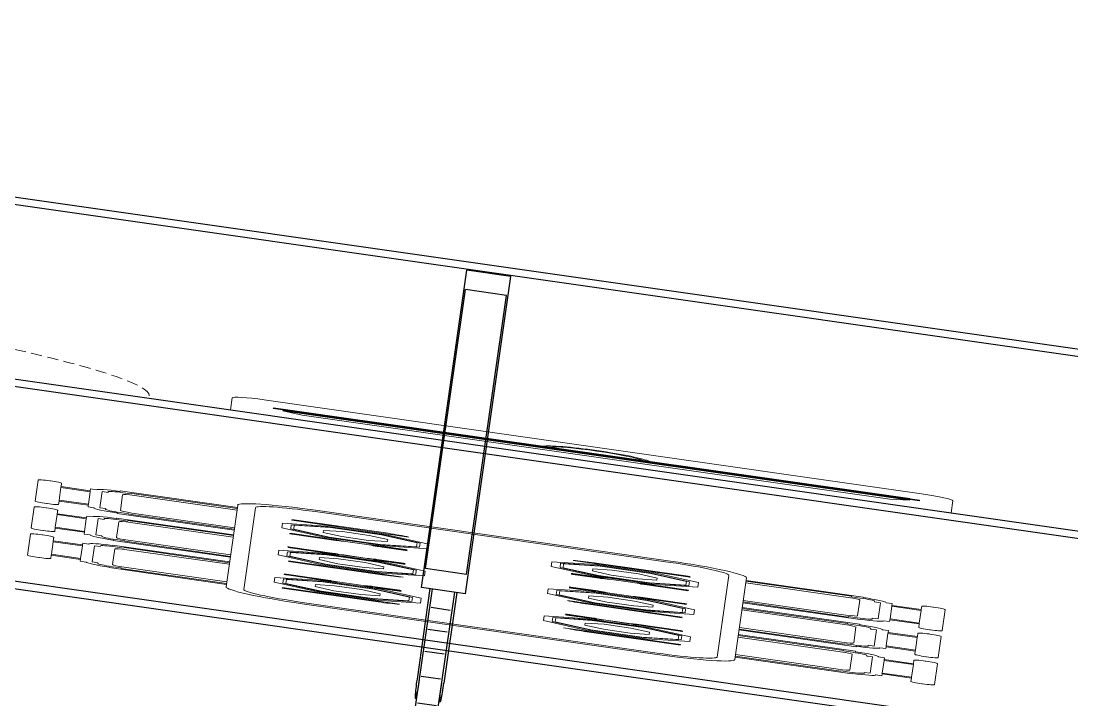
# Model space of a CAD drawing. Header units: millimetres. Extents: x -361192058 to 101130107379, y -14071650034 to 19218552450.
# Drawn here: x -131768 to -131670.6, y 45024 to 45086.9 of the extents above; entities that cross this region are included whole.
import ezdxf
from ezdxf.enums import TextEntityAlignment as Align

# ---------------------------------------------------------------- set-up
doc = ezdxf.new("R2010")
doc.units = ezdxf.units.MM
doc.header["$LTSCALE"] = 0.5
doc.linetypes.add('HIDDEN2', pattern=[0.1875, 0.125, -0.0625])
for name, color, linetype in [('02', 2, 'Continuous'), ('ARCO', 7, 'HIDDEN2'), ('MOBIL-I', 251, 'Continuous'), ('MOVEIS', 7, 'Continuous')]:
    doc.layers.add(name, color=color, linetype=linetype)
doc.styles.get("Standard").update_dxf_attribs({"font": 'txt.shx', "height": 0.12})
picture_1 = doc.add_image_def('image2.jpg', size_in_pixel=(290, 928))

# ---------------------------------------------------------------- blocks, each defined once
blk = doc.blocks.new('CamaSolteiroP_20')
for p, q in [((-37.72, 0), (37.72, 0)), ((-37.72, -1), (37.72, -1)), ((-37.72, -2), (37.72, -2)), ((-40, -185.91), (-40, -4.09)), ((-39, -30), (-39, -4.09)), ((39, -4.09), (39, -30)), ((40, -4.09), (40, -185.91)), ((-40, -30), (40, -30)), ((37.72, -189), (-37.72, -189)), ((37.72, -190), (-37.72, -190))]:
    blk.add_line(p, q)
at = {"color": 8}
for p, q in [((28.36, -36.99), (28.36, -190)), ((29.75, -36.99), (29.75, -190)), ((32.55, -36.99), (32.55, -190)), ((18.56, -39.59), (18.56, -190)), ((14.37, -42.5), (14.37, -190)), ((15.77, -41.86), (15.77, -190)), ((40, -132.93), (-40, -132.93)), ((40, -134.33), (-40, -134.33)), ((40, -137.12), (-40, -137.12)), ((40, -149.24), (-40, -149.24)), ((40, -150.64), (-40, -150.64)), ((40, -153.43), (-40, -153.43))]:
    blk.add_line(p, q, dxfattribs=at)
for points in [[(-44.82, -4.09), (-37.72, -4.09), (-37.72, 1.9), (-44.82, 1.9)], [(44.82, -4.09), (37.72, -4.09), (37.72, 1.9), (44.82, 1.9)], [(-44.82, -185.91), (-37.72, -185.91), (-37.72, -191.9), (-44.82, -191.9)], [(44.82, -185.91), (37.72, -185.91), (37.72, -191.9), (44.82, -191.9)]]:
    blk.add_lwpolyline(points, close=True)
for centre, radius, start, end in [((-4.53, -117.97), 114.44, 76.9055, 102.6216), ((-69.4, -20.59), 42.35, 347.1561, 19.7175), ((54.91, -21.37), 36.66, 156.0862, 193.6963), ((34.46, -71.38), 35.55, 81.0342, 186.0266), ((31.92, -2.06), 80.08, 206.0885, 245.813)]:
    blk.add_arc(centre, radius, start, end)
for centre, radius, start, end in [((35.51, -33.24), 44.85, 139.8836, 175.8528), ((2, -15.4), 23.74, 154.5854, 219.1554), ((21.8, -77.11), 42.73, 106.9145, 138.5644)]:
    blk.add_arc(centre, radius, start, end, dxfattribs=at)
blk = doc.blocks.new('ESCRIVAN')
at = {"layer": 'MOVEIS', "lineweight": 30}
for p, q in [((-0.4508, -0.5), (-0.4508, 0)), ((0.4508, 0), (-0.4508, 0)), ((0.4508, -0.5), (0.4508, 0)), ((-0.4208, -0.47), (-0.4208, -0.03)), ((0.4208, -0.03), (-0.4208, -0.03)), ((0.4208, -0.47), (0.4208, -0.03)), ((0.4208, -0.47), (-0.4208, -0.47)), ((0.4508, -0.5), (-0.4508, -0.5)), ((-0.2739, -0.5), (-0.2739, -0.643)), ((-0.2239, -0.693), (-0.2239, -0.5)), ((0.2261, -0.5), (0.2261, -0.693)), ((0.2761, -0.5), (0.2761, -0.643)), ((-0.1975, -0.5286), (0.195, -0.5286)), ((-0.1975, -0.5632), (0.195, -0.5632)), ((-0.1975, -0.5977), (0.195, -0.5977)), ((-0.1975, -0.6372), (0.195, -0.6372)), ((-0.1975, -0.6791), (0.195, -0.6791)), ((0.1312, -0.743), (-0.1234, -0.743))]:
    blk.add_line(p, q, dxfattribs=at)
for centre, radius, start, end in [((-0.2489, -0.6476), 0.0254, 169.6111, 10.3889), ((0.2511, -0.6476), 0.0254, 169.6111, 10.3889), ((-0.1739, -0.693), 0.05, 180, 251.9747), ((0.1761, -0.693), 0.05, 294.1942, 0), ((-0.165, -0.7478), 0.0254, 47.1076, 248.0439), ((0.0039, -0.4905), 0.2828, 237.5758, 302.4242), ((0.1729, -0.7478), 0.0254, 291.9561, 132.8924), ((0.0039, -0.4905), 0.3328, 237.5758, 302.4242)]:
    blk.add_arc(centre, radius, start, end, dxfattribs=at)
blk = doc.blocks.new('APROVADO QUADRA 21.2 MBVII')
at = {"layer": '02', "color": 0, "lineweight": 30}
for p, q in [((5034.3179, 2362.3482), (5034.3179, 2392.3482)), ((5034.4679, 2362.3482), (5034.4679, 2392.3482)), ((5026.6155, 2388.1982), (5026.6155, 2375.4982)), ((5026.7655, 2388.1982), (5026.7655, 2375.6482)), ((5030.6679, 2380.7982), (5030.6679, 2384.0982)), ((5030.8179, 2380.7982), (5030.8179, 2384.0982))]:
    blk.add_line(p, q, dxfattribs=at)
at = {"layer": 'ARCO', "lineweight": 18}
blk.add_arc((5030.8679, 2383.9482), 0.8, 270, 0, dxfattribs=at)
at = {"layer": 'MOBIL-I', "lineweight": 18}
for p, q in [((5027.7728, 2383.2819), (5027.7728, 2383.2828)), ((5028.3276, 2383.2819), (5028.3276, 2383.2828)), ((5028.4135, 2383.2819), (5028.4135, 2383.2828)), ((5027.3446, 2383.2643), (5027.3261, 2383.2643)), ((5027.3908, 2383.2182), (5027.3908, 2383.2643)), ((5027.4093, 2383.2182), (5027.4093, 2383.2643)), ((5027.6673, 2383.2182), (5027.6673, 2383.2643)), ((5027.6858, 2383.2182), (5027.6858, 2383.2643)), ((5027.7507, 2383.2643), (5027.7322, 2383.2643)), ((5027.8994, 2383.2643), (5027.881, 2383.2643)), ((5027.9456, 2383.2182), (5027.9456, 2383.2643)), ((5027.9641, 2383.2182), (5027.9641, 2383.2643)), ((5028.2221, 2383.2182), (5028.2221, 2383.2643)), ((5028.2406, 2383.2182), (5028.2406, 2383.2643)), ((5028.3055, 2383.2643), (5028.287, 2383.2643)), ((5028.4356, 2383.2643), (5028.454, 2383.2643)), ((5028.5005, 2383.2182), (5028.5005, 2383.2643)), ((5028.5189, 2383.2182), (5028.5189, 2383.2643)), ((5028.777, 2383.2182), (5028.777, 2383.2643)), ((5028.7954, 2383.2182), (5028.7954, 2383.2643)), ((5028.8416, 2383.2643), (5028.8601, 2383.2643)), ((5027.3908, 2383.2182), (5027.3539, 2383.2182)), ((5027.3539, 2383.2089), (5027.3539, 2383.2182)), ((5027.4093, 2383.2182), (5027.3908, 2383.2182)), ((5027.6673, 2383.2182), (5027.4093, 2383.2182)), ((5027.6858, 2383.2182), (5027.6673, 2383.2182)), ((5027.7227, 2383.2182), (5027.6858, 2383.2182)), ((5027.7227, 2383.2089), (5027.7227, 2383.2182)), ((5027.9456, 2383.2182), (5027.9087, 2383.2182)), ((5027.9087, 2383.2089), (5027.9087, 2383.2182)), ((5027.9641, 2383.2182), (5027.9456, 2383.2182)), ((5028.2221, 2383.2182), (5027.9641, 2383.2182)), ((5028.2406, 2383.2182), (5028.2221, 2383.2182)), ((5028.2775, 2383.2182), (5028.2406, 2383.2182)), ((5028.2775, 2383.2089), (5028.2775, 2383.2182)), ((5028.4635, 2383.2182), (5028.5005, 2383.2182)), ((5028.4635, 2383.2089), (5028.4635, 2383.2182)), ((5028.5005, 2383.2182), (5028.5189, 2383.2182)), ((5028.5189, 2383.2182), (5028.777, 2383.2182)), ((5028.777, 2383.2182), (5028.7954, 2383.2182)), ((5028.7954, 2383.2182), (5028.8323, 2383.2182)), ((5028.8323, 2383.2089), (5028.8323, 2383.2182)), ((5027.7042, 2383.1997), (5027.3723, 2383.1997)), ((5027.3723, 2383.1905), (5027.3723, 2383.1997)), ((5027.7042, 2383.1905), (5027.7042, 2383.1997)), ((5028.2591, 2383.1997), (5027.9272, 2383.1997)), ((5027.9272, 2383.1905), (5027.9272, 2383.1997)), ((5028.2591, 2383.1905), (5028.2591, 2383.1997)), ((5028.482, 2383.1997), (5028.8139, 2383.1997)), ((5028.482, 2383.1905), (5028.482, 2383.1997)), ((5028.8139, 2383.1905), (5028.8139, 2383.1997)), ((5027.3585, 2383.1905), (5027.3723, 2383.1905)), ((5027.7181, 2383.1905), (5027.7042, 2383.1905)), ((5027.9133, 2383.1905), (5027.9272, 2383.1905)), ((5028.2729, 2383.1905), (5028.2591, 2383.1905)), ((5028.4682, 2383.1905), (5028.482, 2383.1905)), ((5028.8277, 2383.1905), (5028.8139, 2383.1905)), ((5027.3076, 2382.9874), (5027.3076, 2383.172)), ((5027.317, 2383.172), (5027.3076, 2383.172)), ((5027.3354, 2383.1674), (5027.3354, 2383.1536)), ((5027.377, 2383.1674), (5027.6996, 2383.1674)), ((5027.7411, 2383.1674), (5027.7411, 2383.1536)), ((5027.7596, 2383.172), (5027.769, 2383.172)), ((5027.769, 2382.9874), (5027.769, 2383.172)), ((5027.8624, 2382.9874), (5027.8624, 2383.172)), ((5027.8718, 2383.172), (5027.8624, 2383.172)), ((5027.8903, 2383.1674), (5027.8903, 2383.1536)), ((5027.9318, 2383.1674), (5028.2544, 2383.1674)), ((5028.296, 2383.1674), (5028.296, 2383.1536)), ((5028.3144, 2383.172), (5028.3238, 2383.172)), ((5028.3238, 2382.9874), (5028.3238, 2383.172)), ((5028.4172, 2382.9874), (5028.4172, 2383.172)), ((5028.4266, 2383.172), (5028.4172, 2383.172)), ((5028.4451, 2383.1674), (5028.4451, 2383.1536)), ((5028.8093, 2383.1674), (5028.4866, 2383.1674)), ((5028.8508, 2383.1674), (5028.8508, 2383.1536)), ((5028.8693, 2383.172), (5028.8787, 2383.172)), ((5028.8787, 2382.9874), (5028.8787, 2383.172)), ((5027.326, 2382.9874), (5027.326, 2383.1536)), ((5027.3354, 2383.1536), (5027.326, 2383.1536)), ((5027.3585, 2383.149), (5027.3585, 2382.9874)), ((5027.7181, 2383.149), (5027.7181, 2382.9874)), ((5027.7411, 2383.1536), (5027.7506, 2383.1536)), ((5027.7506, 2382.9874), (5027.7506, 2383.1536)), ((5027.8809, 2382.9874), (5027.8809, 2383.1536)), ((5027.8903, 2383.1536), (5027.8809, 2383.1536)), ((5027.9133, 2383.149), (5027.9133, 2382.9874)), ((5028.2729, 2383.149), (5028.2729, 2382.9874)), ((5028.296, 2383.1536), (5028.3054, 2383.1536)), ((5028.3054, 2382.9874), (5028.3054, 2383.1536)), ((5028.4357, 2382.9874), (5028.4357, 2383.1536)), ((5028.4451, 2383.1536), (5028.4357, 2383.1536)), ((5028.4682, 2383.149), (5028.4682, 2382.9874)), ((5028.8277, 2383.149), (5028.8277, 2382.9874)), ((5028.8508, 2383.1536), (5028.8602, 2383.1536)), ((5028.8602, 2382.9874), (5028.8602, 2383.1536)), ((5031.0685, 2383.0198), (5030.8185, 2383.0198)), ((5027.2574, 2382.9874), (5028.9288, 2382.9874)), ((5031.1185, 2381.9341), (5031.1185, 2382.9698)), ((5027.2574, 2382.9595), (5028.9288, 2382.9595)), ((5027.3944, 2382.9005), (5027.4009, 2382.9005)), ((5027.6732, 2382.9005), (5027.6796, 2382.9005)), ((5028.228, 2382.9005), (5028.2345, 2382.9005)), ((5028.5131, 2382.9005), (5028.5066, 2382.9005)), ((5028.7918, 2382.9005), (5028.7854, 2382.9005)), ((5027.3907, 2382.8968), (5027.3907, 2382.7491)), ((5027.3935, 2382.895), (5027.3935, 2382.8322)), ((5027.3963, 2382.8977), (5027.399, 2382.8977)), ((5027.4018, 2382.895), (5027.4018, 2382.8322)), ((5027.4046, 2382.8968), (5027.4046, 2382.7159)), ((5027.6695, 2382.8968), (5027.6695, 2382.828)), ((5027.6723, 2382.8968), (5027.6723, 2382.8336)), ((5027.6732, 2382.8977), (5027.6796, 2382.8977)), ((5027.6806, 2382.8968), (5027.6806, 2382.8336)), ((5027.6833, 2382.8968), (5027.6833, 2382.828)), ((5027.9456, 2382.8968), (5027.9456, 2382.7491)), ((5027.9483, 2382.895), (5027.9483, 2382.8322)), ((5027.9566, 2382.895), (5027.9566, 2382.8322)), ((5027.9594, 2382.8968), (5027.9594, 2382.7159)), ((5028.2243, 2382.8968), (5028.2243, 2382.828)), ((5028.2271, 2382.8968), (5028.2271, 2382.8336)), ((5028.228, 2382.8977), (5028.2345, 2382.8977)), ((5028.2354, 2382.8968), (5028.2354, 2382.8336)), ((5028.2382, 2382.8968), (5028.2382, 2382.828)), ((5028.5029, 2382.8968), (5028.5029, 2382.828)), ((5028.5057, 2382.8968), (5028.5057, 2382.8336)), ((5028.5131, 2382.8977), (5028.5066, 2382.8977)), ((5028.514, 2382.8968), (5028.514, 2382.8336)), ((5028.5167, 2382.8968), (5028.5167, 2382.828)), ((5028.7817, 2382.8968), (5028.7817, 2382.7159)), ((5028.7844, 2382.895), (5028.7844, 2382.8322)), ((5028.79, 2382.8977), (5028.7872, 2382.8977)), ((5028.7927, 2382.895), (5028.7927, 2382.8322)), ((5028.7955, 2382.8968), (5028.7955, 2382.7491)), ((5027.1362, 2382.8663), (5027.1362, 2382.3069)), ((5027.1642, 2382.8663), (5027.1642, 2382.3069)), ((5029.022, 2382.8663), (5029.022, 2382.3069)), ((5029.05, 2382.8663), (5029.05, 2382.3069)), ((5027.3907, 2382.8267), (5027.4046, 2382.8267)), ((5027.3963, 2382.8295), (5027.399, 2382.8295)), ((5027.6833, 2382.828), (5027.6695, 2382.828)), ((5027.675, 2382.8308), (5027.6778, 2382.8308)), ((5027.9456, 2382.8267), (5027.9594, 2382.8267)), ((5027.9511, 2382.8295), (5027.9539, 2382.8295)), ((5028.2382, 2382.828), (5028.2243, 2382.828)), ((5028.2298, 2382.8308), (5028.2326, 2382.8308)), ((5028.5029, 2382.828), (5028.5167, 2382.828)), ((5028.5112, 2382.8308), (5028.5084, 2382.8308)), ((5028.7955, 2382.8267), (5028.7817, 2382.8267)), ((5028.79, 2382.8295), (5028.7872, 2382.8295)), ((5027.6741, 2382.8128), (5027.6741, 2382.7759)), ((5027.6787, 2382.8128), (5027.6787, 2382.7759)), ((5028.2289, 2382.8128), (5028.2289, 2382.7759)), ((5028.2335, 2382.8128), (5028.2335, 2382.7759)), ((5028.5075, 2382.8128), (5028.5075, 2382.7759)), ((5028.5121, 2382.8128), (5028.5121, 2382.7759)), ((5027.6672, 2382.7608), (5027.6675, 2382.7185)), ((5027.6699, 2382.755), (5027.6696, 2382.7185)), ((5027.6711, 2382.7575), (5027.6712, 2382.7575)), ((5027.6724, 2382.755), (5027.6727, 2382.7185)), ((5027.6752, 2382.755), (5027.6749, 2382.7185)), ((5027.6764, 2382.7575), (5027.6764, 2382.7575)), ((5027.6776, 2382.755), (5027.678, 2382.7185)), ((5027.6804, 2382.755), (5027.68, 2382.7185)), ((5027.6816, 2382.7575), (5027.6817, 2382.7575)), ((5027.6829, 2382.755), (5027.6832, 2382.7185)), ((5027.6856, 2382.7608), (5027.6853, 2382.7185)), ((5028.222, 2382.7608), (5028.2223, 2382.7185)), ((5028.2248, 2382.755), (5028.2245, 2382.7185)), ((5028.226, 2382.7575), (5028.226, 2382.7575)), ((5028.2272, 2382.755), (5028.2276, 2382.7185)), ((5028.23, 2382.755), (5028.2297, 2382.7185)), ((5028.2312, 2382.7575), (5028.2313, 2382.7575)), ((5028.2325, 2382.755), (5028.2328, 2382.7185)), ((5028.2352, 2382.755), (5028.2349, 2382.7185)), ((5028.2364, 2382.7575), (5028.2365, 2382.7575)), ((5028.2377, 2382.755), (5028.238, 2382.7185)), ((5028.2405, 2382.7608), (5028.2401, 2382.7185)), ((5028.5006, 2382.7608), (5028.501, 2382.7185)), ((5028.5034, 2382.755), (5028.503, 2382.7185)), ((5028.5046, 2382.7575), (5028.5046, 2382.7575)), ((5028.5058, 2382.755), (5028.5062, 2382.7185)), ((5028.5086, 2382.755), (5028.5083, 2382.7185)), ((5028.5099, 2382.7575), (5028.5098, 2382.7575)), ((5028.5111, 2382.755), (5028.5114, 2382.7185)), ((5028.5138, 2382.755), (5028.5135, 2382.7185)), ((5028.5151, 2382.7575), (5028.515, 2382.7575)), ((5028.5163, 2382.755), (5028.5166, 2382.7185)), ((5028.5191, 2382.7608), (5028.5187, 2382.7185)), ((5027.6686, 2382.7159), (5027.6686, 2382.7159)), ((5027.6738, 2382.7159), (5027.6738, 2382.7159)), ((5027.679, 2382.7159), (5027.679, 2382.7159)), ((5027.6842, 2382.7159), (5027.6843, 2382.7159)), ((5028.2234, 2382.7159), (5028.2234, 2382.7159)), ((5028.2286, 2382.7159), (5028.2286, 2382.7159)), ((5028.2338, 2382.7159), (5028.2339, 2382.7159)), ((5028.2391, 2382.7159), (5028.2391, 2382.7159)), ((5028.502, 2382.7159), (5028.502, 2382.7159)), ((5028.5072, 2382.7159), (5028.5072, 2382.7159)), ((5028.5124, 2382.7159), (5028.5124, 2382.7159)), ((5028.5177, 2382.7159), (5028.5177, 2382.7159)), ((5027.4046, 2382.2764), (5027.4046, 2382.4573)), ((5027.6686, 2382.4573), (5027.6686, 2382.4573)), ((5027.6738, 2382.4573), (5027.6738, 2382.4573)), ((5027.679, 2382.4573), (5027.679, 2382.4573)), ((5027.6842, 2382.4573), (5027.6843, 2382.4573)), ((5027.9594, 2382.2764), (5027.9594, 2382.4573)), ((5028.2234, 2382.4573), (5028.2234, 2382.4573)), ((5028.2286, 2382.4573), (5028.2286, 2382.4573)), ((5028.2338, 2382.4573), (5028.2339, 2382.4573)), ((5028.2391, 2382.4573), (5028.2391, 2382.4573)), ((5028.502, 2382.4573), (5028.502, 2382.4573)), ((5028.5072, 2382.4573), (5028.5072, 2382.4573)), ((5028.5124, 2382.4573), (5028.5124, 2382.4573)), ((5028.5177, 2382.4573), (5028.5177, 2382.4573)), ((5028.7817, 2382.2764), (5028.7817, 2382.4573)), ((5027.6672, 2382.4124), (5027.6675, 2382.4547)), ((5027.6699, 2382.4182), (5027.6696, 2382.4547)), ((5027.6724, 2382.4182), (5027.6727, 2382.4547)), ((5027.6752, 2382.4182), (5027.6749, 2382.4547)), ((5027.6776, 2382.4182), (5027.678, 2382.4547)), ((5027.6804, 2382.4182), (5027.68, 2382.4547)), ((5027.6829, 2382.4182), (5027.6832, 2382.4547)), ((5027.6856, 2382.4124), (5027.6853, 2382.4547)), ((5028.222, 2382.4124), (5028.2223, 2382.4547)), ((5028.2248, 2382.4182), (5028.2245, 2382.4547)), ((5028.2272, 2382.4182), (5028.2276, 2382.4547)), ((5028.23, 2382.4182), (5028.2297, 2382.4547)), ((5028.2325, 2382.4182), (5028.2328, 2382.4547)), ((5028.2352, 2382.4182), (5028.2349, 2382.4547)), ((5028.2377, 2382.4182), (5028.238, 2382.4547)), ((5028.2405, 2382.4124), (5028.2401, 2382.4547)), ((5028.5006, 2382.4124), (5028.501, 2382.4547)), ((5028.5034, 2382.4182), (5028.503, 2382.4547)), ((5028.5058, 2382.4182), (5028.5062, 2382.4547)), ((5028.5086, 2382.4182), (5028.5083, 2382.4547)), ((5028.5111, 2382.4182), (5028.5114, 2382.4547)), ((5028.5138, 2382.4182), (5028.5135, 2382.4547)), ((5028.5163, 2382.4182), (5028.5166, 2382.4547)), ((5028.5191, 2382.4124), (5028.5187, 2382.4547)), ((5027.3907, 2382.2764), (5027.3907, 2382.4241)), ((5027.9456, 2382.2764), (5027.9456, 2382.4241)), ((5028.7955, 2382.2764), (5028.7955, 2382.4241)), ((5027.6711, 2382.4157), (5027.6712, 2382.4157)), ((5027.6764, 2382.4157), (5027.6764, 2382.4157)), ((5027.6816, 2382.4157), (5027.6817, 2382.4157)), ((5028.226, 2382.4157), (5028.226, 2382.4157)), ((5028.2312, 2382.4157), (5028.2313, 2382.4157)), ((5028.2364, 2382.4157), (5028.2365, 2382.4157)), ((5028.5046, 2382.4157), (5028.5046, 2382.4157)), ((5028.5099, 2382.4157), (5028.5098, 2382.4157)), ((5028.5151, 2382.4157), (5028.515, 2382.4157)), ((5027.6741, 2382.3604), (5027.6741, 2382.3973)), ((5027.6787, 2382.3604), (5027.6787, 2382.3973)), ((5028.2289, 2382.3604), (5028.2289, 2382.3973)), ((5028.2335, 2382.3604), (5028.2335, 2382.3973)), ((5028.5075, 2382.3604), (5028.5075, 2382.3973)), ((5028.5121, 2382.3604), (5028.5121, 2382.3973)), ((5027.3907, 2382.3465), (5027.4046, 2382.3465)), ((5027.3963, 2382.3437), (5027.399, 2382.3437)), ((5027.6833, 2382.3452), (5027.6695, 2382.3452)), ((5027.6695, 2382.2764), (5027.6695, 2382.3452)), ((5027.675, 2382.3424), (5027.6778, 2382.3424)), ((5027.6833, 2382.2764), (5027.6833, 2382.3452)), ((5027.9456, 2382.3465), (5027.9594, 2382.3465)), ((5027.9511, 2382.3437), (5027.9539, 2382.3437)), ((5028.2243, 2382.2764), (5028.2243, 2382.3452)), ((5028.2382, 2382.3452), (5028.2243, 2382.3452)), ((5028.2298, 2382.3424), (5028.2326, 2382.3424)), ((5028.2382, 2382.2764), (5028.2382, 2382.3452)), ((5028.5029, 2382.3452), (5028.5167, 2382.3452)), ((5028.5029, 2382.2764), (5028.5029, 2382.3452)), ((5028.5112, 2382.3424), (5028.5084, 2382.3424)), ((5028.5167, 2382.2764), (5028.5167, 2382.3452)), ((5028.7955, 2382.3465), (5028.7817, 2382.3465)), ((5028.79, 2382.3437), (5028.7872, 2382.3437)), ((5027.3935, 2382.2782), (5027.3935, 2382.341)), ((5027.4018, 2382.2782), (5027.4018, 2382.341)), ((5027.6723, 2382.2764), (5027.6723, 2382.3396)), ((5027.6806, 2382.2764), (5027.6806, 2382.3396)), ((5027.9483, 2382.2782), (5027.9483, 2382.341)), ((5027.9566, 2382.2782), (5027.9566, 2382.341)), ((5028.2271, 2382.2764), (5028.2271, 2382.3396)), ((5028.2354, 2382.2764), (5028.2354, 2382.3396)), ((5028.5057, 2382.2764), (5028.5057, 2382.3396)), ((5028.514, 2382.2764), (5028.514, 2382.3396)), ((5028.7844, 2382.2782), (5028.7844, 2382.341)), ((5028.7927, 2382.2782), (5028.7927, 2382.341)), ((5027.3944, 2382.2727), (5027.4009, 2382.2727)), ((5027.3963, 2382.2755), (5027.399, 2382.2755)), ((5027.6732, 2382.2755), (5027.6796, 2382.2755)), ((5027.6732, 2382.2727), (5027.6796, 2382.2727)), ((5028.228, 2382.2755), (5028.2345, 2382.2755)), ((5028.228, 2382.2727), (5028.2345, 2382.2727)), ((5028.5131, 2382.2755), (5028.5066, 2382.2755)), ((5028.5131, 2382.2727), (5028.5066, 2382.2727)), ((5028.7918, 2382.2727), (5028.7854, 2382.2727)), ((5028.79, 2382.2755), (5028.7872, 2382.2755)), ((5027.2574, 2382.2137), (5028.9288, 2382.2137)), ((5027.2574, 2382.1858), (5028.9288, 2382.1858)), ((5027.3076, 2382.1858), (5027.3076, 2382.0012)), ((5027.326, 2382.1858), (5027.326, 2382.0196)), ((5027.3585, 2382.0242), (5027.3585, 2382.1858)), ((5027.7181, 2382.0242), (5027.7181, 2382.1858)), ((5027.7506, 2382.1858), (5027.7506, 2382.0196)), ((5027.769, 2382.1858), (5027.769, 2382.0012)), ((5027.8624, 2382.1858), (5027.8624, 2382.0012)), ((5027.8809, 2382.1858), (5027.8809, 2382.0196)), ((5027.9133, 2382.0242), (5027.9133, 2382.1858)), ((5028.2729, 2382.0242), (5028.2729, 2382.1858)), ((5028.3054, 2382.1858), (5028.3054, 2382.0196)), ((5028.3238, 2382.1858), (5028.3238, 2382.0012)), ((5028.4172, 2382.1858), (5028.4172, 2382.0012)), ((5028.4357, 2382.1858), (5028.4357, 2382.0196)), ((5028.4682, 2382.0242), (5028.4682, 2382.1858)), ((5028.8277, 2382.0242), (5028.8277, 2382.1858)), ((5028.8602, 2382.1858), (5028.8602, 2382.0196)), ((5028.8787, 2382.1858), (5028.8787, 2382.0012)), ((5027.3354, 2382.0196), (5027.326, 2382.0196)), ((5027.3354, 2382.0058), (5027.3354, 2382.0196)), ((5027.7411, 2382.0196), (5027.7506, 2382.0196)), ((5027.7411, 2382.0058), (5027.7411, 2382.0196)), ((5027.8903, 2382.0196), (5027.8809, 2382.0196)), ((5027.8903, 2382.0058), (5027.8903, 2382.0196)), ((5028.296, 2382.0196), (5028.3054, 2382.0196)), ((5028.296, 2382.0058), (5028.296, 2382.0196)), ((5028.4451, 2382.0196), (5028.4357, 2382.0196)), ((5028.4451, 2382.0058), (5028.4451, 2382.0196)), ((5028.8508, 2382.0196), (5028.8602, 2382.0196)), ((5028.8508, 2382.0058), (5028.8508, 2382.0196)), ((5027.317, 2382.0012), (5027.3076, 2382.0012)), ((5027.377, 2382.0058), (5027.6996, 2382.0058)), ((5027.7596, 2382.0012), (5027.769, 2382.0012)), ((5027.8718, 2382.0012), (5027.8624, 2382.0012)), ((5027.9318, 2382.0058), (5028.2544, 2382.0058)), ((5028.3144, 2382.0012), (5028.3238, 2382.0012)), ((5028.4266, 2382.0012), (5028.4172, 2382.0012)), ((5028.8093, 2382.0058), (5028.4866, 2382.0058)), ((5028.8693, 2382.0012), (5028.8787, 2382.0012)), ((5027.3585, 2381.9827), (5027.3723, 2381.9827)), ((5027.3723, 2381.9827), (5027.3723, 2381.9735)), ((5027.7181, 2381.9827), (5027.7042, 2381.9827)), ((5027.7042, 2381.9827), (5027.7042, 2381.9735)), ((5027.9133, 2381.9827), (5027.9272, 2381.9827)), ((5027.9272, 2381.9827), (5027.9272, 2381.9735)), ((5028.2591, 2381.9827), (5028.2591, 2381.9735)), ((5028.2729, 2381.9827), (5028.2591, 2381.9827)), ((5028.4682, 2381.9827), (5028.482, 2381.9827)), ((5028.482, 2381.9827), (5028.482, 2381.9735)), ((5028.8277, 2381.9827), (5028.8139, 2381.9827)), ((5028.8139, 2381.9827), (5028.8139, 2381.9735)), ((5027.7042, 2381.9735), (5027.3723, 2381.9735)), ((5028.2591, 2381.9735), (5027.9272, 2381.9735)), ((5028.482, 2381.9735), (5028.8139, 2381.9735)), ((5027.3539, 2381.9643), (5027.3539, 2381.955)), ((5027.3908, 2381.955), (5027.3539, 2381.955)), ((5027.4093, 2381.955), (5027.3908, 2381.955)), ((5027.3908, 2381.955), (5027.3908, 2381.9089)), ((5027.6673, 2381.955), (5027.4093, 2381.955)), ((5027.4093, 2381.955), (5027.4093, 2381.9089)), ((5027.6858, 2381.955), (5027.6673, 2381.955)), ((5027.6673, 2381.955), (5027.6673, 2381.9089)), ((5027.7227, 2381.955), (5027.6858, 2381.955)), ((5027.6858, 2381.955), (5027.6858, 2381.9089)), ((5027.7227, 2381.9643), (5027.7227, 2381.955)), ((5027.9087, 2381.9643), (5027.9087, 2381.955)), ((5027.9456, 2381.955), (5027.9087, 2381.955)), ((5027.9641, 2381.955), (5027.9456, 2381.955)), ((5027.9456, 2381.955), (5027.9456, 2381.9089)), ((5028.2221, 2381.955), (5027.9641, 2381.955)), ((5027.9641, 2381.955), (5027.9641, 2381.9089)), ((5028.2406, 2381.955), (5028.2221, 2381.955)), ((5028.2221, 2381.955), (5028.2221, 2381.9089)), ((5028.2775, 2381.955), (5028.2406, 2381.955)), ((5028.2406, 2381.955), (5028.2406, 2381.9089)), ((5028.2775, 2381.9643), (5028.2775, 2381.955)), ((5028.4635, 2381.9643), (5028.4635, 2381.955)), ((5028.4635, 2381.955), (5028.5005, 2381.955)), ((5028.5005, 2381.955), (5028.5189, 2381.955)), ((5028.5005, 2381.955), (5028.5005, 2381.9089)), ((5028.5189, 2381.955), (5028.777, 2381.955)), ((5028.5189, 2381.955), (5028.5189, 2381.9089)), ((5028.777, 2381.955), (5028.7954, 2381.955)), ((5028.777, 2381.955), (5028.777, 2381.9089)), ((5028.7954, 2381.955), (5028.8323, 2381.955)), ((5028.7954, 2381.955), (5028.7954, 2381.9089)), ((5028.8323, 2381.9643), (5028.8323, 2381.955)), ((5027.3446, 2381.9089), (5027.3261, 2381.9089)), ((5027.7507, 2381.9089), (5027.7322, 2381.9089)), ((5027.8994, 2381.9089), (5027.881, 2381.9089)), ((5028.3055, 2381.9089), (5028.287, 2381.9089)), ((5028.4356, 2381.9089), (5028.454, 2381.9089)), ((5028.8416, 2381.9089), (5028.8601, 2381.9089)), ((5027.7728, 2381.8914), (5027.7728, 2381.8904)), ((5028.3276, 2381.8914), (5028.3276, 2381.8904)), ((5028.4135, 2381.8914), (5028.4135, 2381.8904)), ((5031.0685, 2381.8841), (5030.8185, 2381.8841))]:
    blk.add_line(p, q, dxfattribs=at)
for points in [[(5027.7543, 2383.3012), (5027.326, 2383.3012, 0.414214), (5027.3076, 2383.2828), (5027.3076, 2383.2819, 0.414214), (5027.3251, 2383.2643), (5027.3908, 2383.2643, 0.414214)], [(5027.7728, 2383.2828, 0.414214), (5027.7543, 2383.3012, 0.414214)], [(5028.3091, 2383.3012), (5027.8809, 2383.3012, 0.414214), (5027.8624, 2383.2828), (5027.8624, 2383.2819, 0.414214), (5027.8799, 2383.2643), (5027.9456, 2383.2643, 0.414214)], [(5028.3276, 2383.2828, 0.414214), (5028.3091, 2383.3012, 0.414214)], [(5028.4135, 2383.2828, -0.414214), (5028.4319, 2383.3012, -0.414214)], [(5028.4319, 2383.3012), (5028.8602, 2383.3012, -0.414214), (5028.8787, 2383.2828), (5028.8787, 2383.2819, -0.414214), (5028.8611, 2383.2643), (5028.7954, 2383.2643, -0.414214)], [(5027.6858, 2383.2643), (5027.7552, 2383.2643, 0.414214), (5027.7728, 2383.2819)], [(5028.2406, 2383.2643), (5028.3101, 2383.2643, 0.414214), (5028.3276, 2383.2819)], [(5028.5005, 2383.2643), (5028.431, 2383.2643, -0.414214), (5028.4135, 2383.2819)], [(5027.3908, 2383.2643), (5027.4093, 2383.2643, 0.414214)], [(5027.4093, 2383.2643), (5027.6673, 2383.2643, 0.414214)], [(5027.6673, 2383.2643), (5027.6858, 2383.2643, 0.414214)], [(5027.9456, 2383.2643), (5027.9641, 2383.2643, 0.414214)], [(5027.9641, 2383.2643), (5028.2221, 2383.2643, 0.414214)], [(5028.2221, 2383.2643), (5028.2406, 2383.2643, 0.414214)], [(5028.5189, 2383.2643), (5028.5005, 2383.2643, -0.414214)], [(5028.777, 2383.2643), (5028.5189, 2383.2643, -0.414214)], [(5028.7954, 2383.2643), (5028.777, 2383.2643, -0.414214)], [(5027.7543, 2381.872), (5027.326, 2381.872, -0.414214), (5027.3076, 2381.8904), (5027.3076, 2381.8914, -0.414214), (5027.3251, 2381.9089), (5027.3908, 2381.9089, -0.414214)], [(5027.3908, 2381.9089), (5027.4093, 2381.9089, -0.414214)], [(5027.4093, 2381.9089), (5027.6673, 2381.9089, -0.414214)], [(5027.6673, 2381.9089), (5027.6858, 2381.9089, -0.414214)], [(5027.6858, 2381.9089), (5027.7552, 2381.9089, -0.414214), (5027.7728, 2381.8914)], [(5028.3091, 2381.872), (5027.8809, 2381.872, -0.414214), (5027.8624, 2381.8904), (5027.8624, 2381.8914, -0.414214), (5027.8799, 2381.9089), (5027.9456, 2381.9089, -0.414214)], [(5027.9456, 2381.9089), (5027.9641, 2381.9089, -0.414214)], [(5027.9641, 2381.9089), (5028.2221, 2381.9089, -0.414214)], [(5028.2221, 2381.9089), (5028.2406, 2381.9089, -0.414214)], [(5028.2406, 2381.9089), (5028.3101, 2381.9089, -0.414214), (5028.3276, 2381.8914)], [(5028.5005, 2381.9089), (5028.431, 2381.9089, 0.414214), (5028.4135, 2381.8914)], [(5028.4319, 2381.872), (5028.8602, 2381.872, 0.414214), (5028.8787, 2381.8904), (5028.8787, 2381.8914, 0.414214), (5028.8611, 2381.9089), (5028.7954, 2381.9089, 0.414214)], [(5028.5189, 2381.9089), (5028.5005, 2381.9089, 0.414214)], [(5028.777, 2381.9089), (5028.5189, 2381.9089, 0.414214)], [(5028.7954, 2381.9089), (5028.777, 2381.9089, 0.414214)], [(5027.7728, 2381.8904, -0.414214), (5027.7543, 2381.872, -0.414214)], [(5028.3276, 2381.8904, -0.414214), (5028.3091, 2381.872, -0.414214)], [(5028.4135, 2381.8904, 0.414214), (5028.4319, 2381.872, 0.414214)]]:
    blk.add_lwpolyline(points, format="xyb", dxfattribs=at)
for points in [[(5030.9685, 2381.9358), (5030.9838, 2381.9358), (5030.9838, 2382.9538), (5030.9685, 2382.9538)], [(5030.9227, 2381.9816), (5030.9532, 2381.9511), (5030.9532, 2382.9385), (5030.9227, 2382.908)], [(5030.9532, 2381.9511), (5030.9685, 2381.9511), (5030.9685, 2382.9385), (5030.9532, 2382.9385)], [(5030.9838, 2381.9511), (5030.9889, 2381.9511), (5030.9889, 2382.9385), (5030.9838, 2382.9385)], [(5027.423, 2382.751), (5027.4906, 2382.6835), (5027.5862, 2382.6835), (5027.6538, 2382.751), (5027.6538, 2382.8466), (5027.5862, 2382.9142), (5027.4906, 2382.9142), (5027.423, 2382.8466)], [(5027.4369, 2382.7568), (5027.4964, 2382.6973), (5027.5805, 2382.6973), (5027.6399, 2382.7568), (5027.6399, 2382.8409), (5027.5805, 2382.9003), (5027.4964, 2382.9003), (5027.4369, 2382.8409)], [(5027.9779, 2382.751), (5028.0455, 2382.6835), (5028.141, 2382.6835), (5028.2086, 2382.751), (5028.2086, 2382.8466), (5028.141, 2382.9142), (5028.0455, 2382.9142), (5027.9779, 2382.8466)], [(5027.9917, 2382.7568), (5028.0512, 2382.6973), (5028.1353, 2382.6973), (5028.1948, 2382.7568), (5028.1948, 2382.8409), (5028.1353, 2382.9003), (5028.0512, 2382.9003), (5027.9917, 2382.8409)], [(5028.7632, 2382.751), (5028.6956, 2382.6835), (5028.6, 2382.6835), (5028.5325, 2382.751), (5028.5325, 2382.8466), (5028.6, 2382.9142), (5028.6956, 2382.9142), (5028.7632, 2382.8466)], [(5028.7493, 2382.7568), (5028.6899, 2382.6973), (5028.6058, 2382.6973), (5028.5463, 2382.7568), (5028.5463, 2382.8409), (5028.6058, 2382.9003), (5028.6899, 2382.9003), (5028.7493, 2382.8409)], [(5027.4415, 2382.7587), (5027.4983, 2382.7019), (5027.5785, 2382.7019), (5027.6353, 2382.7587), (5027.6353, 2382.839), (5027.5785, 2382.8957), (5027.4983, 2382.8957), (5027.4415, 2382.839)], [(5027.9963, 2382.7587), (5028.0531, 2382.7019), (5028.1334, 2382.7019), (5028.1901, 2382.7587), (5028.1901, 2382.839), (5028.1334, 2382.8957), (5028.0531, 2382.8957), (5027.9963, 2382.839)], [(5028.7447, 2382.7587), (5028.688, 2382.7019), (5028.6077, 2382.7019), (5028.5509, 2382.7587), (5028.5509, 2382.839), (5028.6077, 2382.8957), (5028.688, 2382.8957), (5028.7447, 2382.839)], [(5027.4877, 2382.7778), (5027.5174, 2382.7481), (5027.5594, 2382.7481), (5027.5892, 2382.7778), (5027.5892, 2382.8199), (5027.5594, 2382.8496), (5027.5174, 2382.8496), (5027.4877, 2382.8199)], [(5028.0425, 2382.7778), (5028.0722, 2382.7481), (5028.1143, 2382.7481), (5028.144, 2382.7778), (5028.144, 2382.8199), (5028.1143, 2382.8496), (5028.0722, 2382.8496), (5028.0425, 2382.8199)], [(5028.6986, 2382.7778), (5028.6688, 2382.7481), (5028.6268, 2382.7481), (5028.5971, 2382.7778), (5028.5971, 2382.8199), (5028.6268, 2382.8496), (5028.6688, 2382.8496), (5028.6986, 2382.8199)], [(5027.423, 2382.4222), (5027.4906, 2382.4897), (5027.5862, 2382.4897), (5027.6538, 2382.4222), (5027.6538, 2382.3266), (5027.5862, 2382.259), (5027.4906, 2382.259), (5027.423, 2382.3266)], [(5027.9779, 2382.4222), (5028.0455, 2382.4897), (5028.141, 2382.4897), (5028.2086, 2382.4222), (5028.2086, 2382.3266), (5028.141, 2382.259), (5028.0455, 2382.259), (5027.9779, 2382.3266)], [(5028.7632, 2382.4222), (5028.6956, 2382.4897), (5028.6, 2382.4897), (5028.5325, 2382.4222), (5028.5325, 2382.3266), (5028.6, 2382.259), (5028.6956, 2382.259), (5028.7632, 2382.3266)], [(5027.4369, 2382.4164), (5027.4964, 2382.4759), (5027.5805, 2382.4759), (5027.6399, 2382.4164), (5027.6399, 2382.3323), (5027.5805, 2382.2729), (5027.4964, 2382.2729), (5027.4369, 2382.3323)], [(5027.9917, 2382.4164), (5028.0512, 2382.4759), (5028.1353, 2382.4759), (5028.1948, 2382.4164), (5028.1948, 2382.3323), (5028.1353, 2382.2729), (5028.0512, 2382.2729), (5027.9917, 2382.3323)], [(5028.7493, 2382.4164), (5028.6899, 2382.4759), (5028.6058, 2382.4759), (5028.5463, 2382.4164), (5028.5463, 2382.3323), (5028.6058, 2382.2729), (5028.6899, 2382.2729), (5028.7493, 2382.3323)], [(5027.4415, 2382.4145), (5027.4983, 2382.4713), (5027.5785, 2382.4713), (5027.6353, 2382.4145), (5027.6353, 2382.3342), (5027.5785, 2382.2775), (5027.4983, 2382.2775), (5027.4415, 2382.3342)], [(5027.9963, 2382.4145), (5028.0531, 2382.4713), (5028.1334, 2382.4713), (5028.1901, 2382.4145), (5028.1901, 2382.3342), (5028.1334, 2382.2775), (5028.0531, 2382.2775), (5027.9963, 2382.3342)], [(5028.7447, 2382.4145), (5028.688, 2382.4713), (5028.6077, 2382.4713), (5028.5509, 2382.4145), (5028.5509, 2382.3342), (5028.6077, 2382.2775), (5028.688, 2382.2775), (5028.7447, 2382.3342)], [(5027.4877, 2382.3954), (5027.5174, 2382.4251), (5027.5594, 2382.4251), (5027.5892, 2382.3954), (5027.5892, 2382.3533), (5027.5594, 2382.3236), (5027.5174, 2382.3236), (5027.4877, 2382.3533)], [(5028.0425, 2382.3954), (5028.0722, 2382.4251), (5028.1143, 2382.4251), (5028.144, 2382.3954), (5028.144, 2382.3533), (5028.1143, 2382.3236), (5028.0722, 2382.3236), (5028.0425, 2382.3533)], [(5028.6986, 2382.3954), (5028.6688, 2382.4251), (5028.6268, 2382.4251), (5028.5971, 2382.3954), (5028.5971, 2382.3533), (5028.6268, 2382.3236), (5028.6688, 2382.3236), (5028.6986, 2382.3533)]]:
    blk.add_lwpolyline(points, close=True, dxfattribs=at)
for centre, radius, start, end in [((5027.3539, 2383.172), 0.0369, 90, 180), ((5027.7227, 2383.172), 0.0369, 0, 90), ((5027.9087, 2383.172), 0.0369, 90, 180), ((5028.2775, 2383.172), 0.0369, 0, 90), ((5028.4635, 2383.172), 0.0369, 90, 180), ((5028.8323, 2383.172), 0.0369, 0, 90), ((5027.3585, 2383.1674), 0.0231, 90, 180), ((5027.7181, 2383.1674), 0.0231, 0, 90), ((5027.9133, 2383.1674), 0.0231, 90, 180), ((5028.2729, 2383.1674), 0.0231, 0, 90), ((5028.4682, 2383.1674), 0.0231, 90, 180), ((5028.8277, 2383.1674), 0.0231, 0, 90), ((5027.377, 2383.149), 0.0185, 90, 180), ((5027.6996, 2383.149), 0.0185, 0, 90), ((5027.9318, 2383.149), 0.0185, 90, 180), ((5028.2544, 2383.149), 0.0185, 0, 90), ((5028.4866, 2383.149), 0.0185, 90, 180), ((5028.8093, 2383.149), 0.0185, 0, 90), ((5031.0685, 2382.9698), 0.05, 0, 90), ((5027.2574, 2382.8663), 0.1212, 90, 180), ((5028.9288, 2382.8663), 0.1212, 0, 90), ((5027.2574, 2382.8663), 0.0932, 90, 180), ((5028.9288, 2382.8663), 0.0932, 0, 90), ((5027.3944, 2382.8968), 0.00369, 90, 180), ((5027.4009, 2382.8968), 0.00369, 0, 90), ((5027.6732, 2382.8968), 0.00369, 90, 180), ((5027.6796, 2382.8968), 0.00369, 0, 90), ((5028.228, 2382.8968), 0.00369, 90, 180), ((5028.2345, 2382.8968), 0.00369, 0, 90), ((5028.5066, 2382.8968), 0.00369, 90, 180), ((5028.5131, 2382.8968), 0.00369, 0, 90), ((5028.7854, 2382.8968), 0.00369, 90, 180), ((5028.7918, 2382.8968), 0.00369, 0, 90), ((5027.3963, 2382.895), 0.00277, 90, 180), ((5027.399, 2382.895), 0.00277, 0, 90), ((5027.6732, 2382.8968), 0.000923, 90, 180), ((5027.6796, 2382.8968), 0.000923, 0, 90), ((5028.228, 2382.8968), 0.000923, 90, 180), ((5028.2345, 2382.8968), 0.000923, 0, 90), ((5028.5066, 2382.8968), 0.000923, 90, 180), ((5028.5131, 2382.8968), 0.000923, 0, 90), ((5028.7872, 2382.895), 0.00277, 90, 180), ((5028.79, 2382.895), 0.00277, 0, 90), ((5027.675, 2382.8336), 0.00277, 180, 270), ((5027.6778, 2382.8336), 0.00277, 270, 0), ((5028.2298, 2382.8336), 0.00277, 180, 270), ((5028.2326, 2382.8336), 0.00277, 270, 0), ((5028.5084, 2382.8336), 0.00277, 180, 270), ((5028.5112, 2382.8336), 0.00277, 270, 0), ((5027.3963, 2382.8322), 0.00277, 180, 270), ((5027.399, 2382.8322), 0.00277, 270, 0), ((5027.673, 2382.828), 0.00355, 180, 219.3605), ((5027.6569, 2382.8148), 0.0173, 353.468, 39.3605), ((5027.6959, 2382.8148), 0.0173, 140.6395, 186.532), ((5027.6798, 2382.828), 0.00355, 320.6395, 0), ((5027.9511, 2382.8322), 0.00277, 180, 270), ((5027.9539, 2382.8322), 0.00277, 270, 0), ((5028.2279, 2382.828), 0.00355, 180, 219.3605), ((5028.2118, 2382.8148), 0.0173, 353.468, 39.3605), ((5028.2507, 2382.8148), 0.0173, 140.6395, 186.532), ((5028.2346, 2382.828), 0.00355, 320.6395, 0), ((5028.5065, 2382.828), 0.00355, 180, 219.3605), ((5028.4903, 2382.8148), 0.0173, 353.468, 39.3605), ((5028.5293, 2382.8148), 0.0173, 140.6395, 186.532), ((5028.5132, 2382.828), 0.00355, 320.6395, 0), ((5028.7872, 2382.8322), 0.00277, 180, 270), ((5028.79, 2382.8322), 0.00277, 270, 0), ((5027.64, 2382.7843), 0.0351, 322.6134, 346.1777), ((5027.7128, 2382.7843), 0.0351, 193.8223, 217.3866), ((5028.1949, 2382.7843), 0.0351, 322.6134, 346.1777), ((5028.2676, 2382.7843), 0.0351, 193.8223, 217.3866), ((5028.4734, 2382.7843), 0.0351, 322.6134, 346.1777), ((5028.5462, 2382.7843), 0.0351, 193.8223, 217.3866), ((5027.6707, 2382.7608), 0.00355, 142.6134, 180), ((5027.6728, 2382.7552), 0.00283, 125.0574, 182.8029), ((5027.6696, 2382.7552), 0.00283, 357.1971, 54.9426), ((5027.678, 2382.7552), 0.00283, 125.0574, 182.8029), ((5027.6748, 2382.7552), 0.00283, 357.1971, 54.9426), ((5027.6832, 2382.7552), 0.00283, 125.0574, 182.8029), ((5027.68, 2382.7552), 0.00283, 357.1971, 54.9426), ((5027.6821, 2382.7608), 0.00355, 0, 37.3866), ((5028.2256, 2382.7608), 0.00355, 142.6134, 180), ((5028.2276, 2382.7552), 0.00283, 125.0574, 182.8029), ((5028.2244, 2382.7552), 0.00283, 357.1971, 54.9426), ((5028.2328, 2382.7552), 0.00283, 125.0574, 182.8029), ((5028.2296, 2382.7552), 0.00283, 357.1971, 54.9426), ((5028.2381, 2382.7552), 0.00283, 125.0574, 182.8029), ((5028.2349, 2382.7552), 0.00283, 357.1971, 54.9426), ((5028.2369, 2382.7608), 0.00355, 0, 37.3866), ((5028.5041, 2382.7608), 0.00355, 142.6134, 180), ((5028.5062, 2382.7552), 0.00283, 125.0574, 182.8029), ((5028.503, 2382.7552), 0.00283, 357.1971, 54.9426), ((5028.5114, 2382.7552), 0.00283, 125.0574, 182.8029), ((5028.5082, 2382.7552), 0.00283, 357.1971, 54.9426), ((5028.5166, 2382.7552), 0.00283, 125.0574, 182.8029), ((5028.5135, 2382.7552), 0.00283, 357.1971, 54.9426), ((5028.5155, 2382.7608), 0.00355, 0, 37.3866), ((5027.4462, 2382.7528), 0.0556, 183.8032, 221.5035), ((5028.0011, 2382.7528), 0.0556, 183.8032, 221.5035), ((5028.74, 2382.7528), 0.0556, 318.4965, 356.1968), ((5027.67, 2382.718), 0.00253, 169.8701, 235.3535), ((5027.6671, 2382.718), 0.00253, 304.6465, 10.1299), ((5027.6752, 2382.718), 0.00252, 169.4333, 235.0763), ((5027.6724, 2382.718), 0.00253, 304.6465, 10.1299), ((5027.6805, 2382.718), 0.00253, 169.8701, 235.3535), ((5027.6776, 2382.718), 0.00251, 305.2035, 11.0044), ((5027.6857, 2382.718), 0.00253, 169.8701, 235.3535), ((5027.6828, 2382.718), 0.00251, 305.2035, 11.0044), ((5028.2248, 2382.718), 0.00253, 169.8701, 235.3535), ((5028.222, 2382.718), 0.00253, 304.6465, 10.1299), ((5028.2301, 2382.718), 0.00252, 169.4333, 235.0763), ((5028.2272, 2382.718), 0.00253, 304.6465, 10.1299), ((5028.2353, 2382.718), 0.00253, 169.8701, 235.3535), ((5028.2324, 2382.718), 0.00251, 305.2035, 11.0044), ((5028.2405, 2382.718), 0.00253, 169.8701, 235.3535), ((5028.2376, 2382.718), 0.00251, 305.2035, 11.0044), ((5028.5034, 2382.718), 0.00251, 168.9956, 234.7965), ((5028.5005, 2382.718), 0.00253, 304.6465, 10.1299), ((5028.5086, 2382.718), 0.00251, 168.9956, 234.7965), ((5028.5058, 2382.718), 0.00253, 304.6465, 10.1299), ((5028.5139, 2382.718), 0.00253, 169.8701, 235.3535), ((5028.511, 2382.718), 0.00252, 304.9237, 10.5667), ((5028.5191, 2382.718), 0.00253, 169.8701, 235.3535), ((5028.5162, 2382.718), 0.00253, 304.6465, 10.1299), ((5030.9685, 2382.4448), 0.0865, 283.6117, 76.3883), ((5030.9685, 2382.4448), 0.0763, 285.4696, 74.5304), ((5027.4462, 2382.4204), 0.0556, 138.4965, 176.1968), ((5027.67, 2382.4552), 0.00253, 124.6465, 190.1299), ((5027.6671, 2382.4552), 0.00253, 349.8701, 55.3535), ((5027.6752, 2382.4552), 0.00252, 124.9237, 190.5667), ((5027.6724, 2382.4552), 0.00253, 349.8701, 55.3535), ((5027.6805, 2382.4552), 0.00253, 124.6465, 190.1299), ((5027.6776, 2382.4552), 0.00251, 348.9956, 54.7965), ((5027.6857, 2382.4552), 0.00253, 124.6465, 190.1299), ((5027.6828, 2382.4552), 0.00251, 348.9956, 54.7965), ((5028.0011, 2382.4204), 0.0556, 138.4965, 176.1968), ((5028.2248, 2382.4552), 0.00253, 124.6465, 190.1299), ((5028.222, 2382.4552), 0.00253, 349.8701, 55.3535), ((5028.2301, 2382.4552), 0.00252, 124.9237, 190.5667), ((5028.2272, 2382.4552), 0.00253, 349.8701, 55.3535), ((5028.2353, 2382.4552), 0.00253, 124.6465, 190.1299), ((5028.2324, 2382.4552), 0.00251, 348.9956, 54.7965), ((5028.2405, 2382.4552), 0.00253, 124.6465, 190.1299), ((5028.2376, 2382.4552), 0.00251, 348.9956, 54.7965), ((5028.5034, 2382.4552), 0.00251, 125.2035, 191.0044), ((5028.5005, 2382.4552), 0.00253, 349.8701, 55.3535), ((5028.5086, 2382.4552), 0.00251, 125.2035, 191.0044), ((5028.5058, 2382.4552), 0.00253, 349.8701, 55.3535), ((5028.5139, 2382.4552), 0.00253, 124.6465, 190.1299), ((5028.511, 2382.4552), 0.00252, 349.4333, 55.0763), ((5028.5191, 2382.4552), 0.00253, 124.6465, 190.1299), ((5028.5162, 2382.4552), 0.00253, 349.8701, 55.3535), ((5028.74, 2382.4204), 0.0556, 3.8032, 41.5035), ((5027.6707, 2382.4124), 0.00355, 180, 217.3866), ((5027.64, 2382.3889), 0.0351, 13.8223, 37.3866), ((5027.6728, 2382.418), 0.00283, 177.1971, 234.9426), ((5027.6696, 2382.418), 0.00283, 305.0574, 2.8029), ((5027.678, 2382.418), 0.00283, 177.1971, 234.9426), ((5027.6748, 2382.418), 0.00283, 305.0574, 2.8029), ((5027.7128, 2382.3889), 0.0351, 142.6134, 166.1777), ((5027.6832, 2382.418), 0.00283, 177.1971, 234.9426), ((5027.68, 2382.418), 0.00283, 305.0574, 2.8029), ((5027.6821, 2382.4124), 0.00355, 322.6134, 0), ((5028.2256, 2382.4124), 0.00355, 180, 217.3866), ((5028.1949, 2382.3889), 0.0351, 13.8223, 37.3866), ((5028.2276, 2382.418), 0.00283, 177.1971, 234.9426), ((5028.2244, 2382.418), 0.00283, 305.0574, 2.8029), ((5028.2328, 2382.418), 0.00283, 177.1971, 234.9426), ((5028.2296, 2382.418), 0.00283, 305.0574, 2.8029), ((5028.2676, 2382.3889), 0.0351, 142.6134, 166.1777), ((5028.2381, 2382.418), 0.00283, 177.1971, 234.9426), ((5028.2349, 2382.418), 0.00283, 305.0574, 2.8029), ((5028.2369, 2382.4124), 0.00355, 322.6134, 0), ((5028.5041, 2382.4124), 0.00355, 180, 217.3866), ((5028.4734, 2382.3889), 0.0351, 13.8223, 37.3866), ((5028.5062, 2382.418), 0.00283, 177.1971, 234.9426), ((5028.503, 2382.418), 0.00283, 305.0574, 2.8029), ((5028.5114, 2382.418), 0.00283, 177.1971, 234.9426), ((5028.5082, 2382.418), 0.00283, 305.0574, 2.8029), ((5028.5462, 2382.3889), 0.0351, 142.6134, 166.1777), ((5028.5166, 2382.418), 0.00283, 177.1971, 234.9426), ((5028.5135, 2382.418), 0.00283, 305.0574, 2.8029), ((5028.5155, 2382.4124), 0.00355, 322.6134, 0), ((5027.6569, 2382.3584), 0.0173, 320.6395, 6.532), ((5027.6959, 2382.3584), 0.0173, 173.468, 219.3605), ((5028.2118, 2382.3584), 0.0173, 320.6395, 6.532), ((5028.2507, 2382.3584), 0.0173, 173.468, 219.3605), ((5028.4903, 2382.3584), 0.0173, 320.6395, 6.532), ((5028.5293, 2382.3584), 0.0173, 173.468, 219.3605), ((5027.3963, 2382.341), 0.00277, 90, 180), ((5027.399, 2382.341), 0.00277, 0, 90), ((5027.673, 2382.3452), 0.00355, 140.6395, 180), ((5027.675, 2382.3396), 0.00277, 90, 180), ((5027.6778, 2382.3396), 0.00277, 0, 90), ((5027.6798, 2382.3452), 0.00355, 0, 39.3605), ((5027.9511, 2382.341), 0.00277, 90, 180), ((5027.9539, 2382.341), 0.00277, 0, 90), ((5028.2279, 2382.3452), 0.00355, 140.6395, 180), ((5028.2298, 2382.3396), 0.00277, 90, 180), ((5028.2326, 2382.3396), 0.00277, 0, 90), ((5028.2346, 2382.3452), 0.00355, 0, 39.3605), ((5028.5065, 2382.3452), 0.00355, 140.6395, 180), ((5028.5084, 2382.3396), 0.00277, 90, 180), ((5028.5112, 2382.3396), 0.00277, 0, 90), ((5028.5132, 2382.3452), 0.00355, 0, 39.3605), ((5028.7872, 2382.341), 0.00277, 90, 180), ((5028.79, 2382.341), 0.00277, 0, 90), ((5027.2574, 2382.3069), 0.1212, 180, 270), ((5027.2574, 2382.3069), 0.0932, 180, 270), ((5028.9288, 2382.3069), 0.0932, 270, 0), ((5028.9288, 2382.3069), 0.1212, 270, 0), ((5027.3944, 2382.2764), 0.00369, 180, 270), ((5027.3963, 2382.2782), 0.00277, 180, 270), ((5027.399, 2382.2782), 0.00277, 270, 0), ((5027.4009, 2382.2764), 0.00369, 270, 0), ((5027.6732, 2382.2764), 0.00369, 180, 270), ((5027.6732, 2382.2764), 0.000923, 180, 270), ((5027.6796, 2382.2764), 0.00369, 270, 0), ((5027.6796, 2382.2764), 0.000923, 270, 0), ((5028.228, 2382.2764), 0.00369, 180, 270), ((5028.228, 2382.2764), 0.000923, 180, 270), ((5028.2345, 2382.2764), 0.00369, 270, 0), ((5028.2345, 2382.2764), 0.000923, 270, 0), ((5028.5066, 2382.2764), 0.00369, 180, 270), ((5028.5066, 2382.2764), 0.000923, 180, 270), ((5028.5131, 2382.2764), 0.00369, 270, 0), ((5028.5131, 2382.2764), 0.000923, 270, 0), ((5028.7854, 2382.2764), 0.00369, 180, 270), ((5028.7872, 2382.2782), 0.00277, 180, 270), ((5028.79, 2382.2782), 0.00277, 270, 0), ((5028.7918, 2382.2764), 0.00369, 270, 0), ((5027.377, 2382.0242), 0.0185, 180, 270), ((5027.6996, 2382.0242), 0.0185, 270, 0), ((5027.9318, 2382.0242), 0.0185, 180, 270), ((5028.2544, 2382.0242), 0.0185, 270, 0), ((5028.4866, 2382.0242), 0.0185, 180, 270), ((5028.8093, 2382.0242), 0.0185, 270, 0), ((5027.3539, 2382.0012), 0.0369, 180, 270), ((5027.3585, 2382.0058), 0.0231, 180, 270), ((5027.7181, 2382.0058), 0.0231, 270, 0), ((5027.7227, 2382.0012), 0.0369, 270, 0), ((5027.9087, 2382.0012), 0.0369, 180, 270), ((5027.9133, 2382.0058), 0.0231, 180, 270), ((5028.2729, 2382.0058), 0.0231, 270, 0), ((5028.2775, 2382.0012), 0.0369, 270, 0), ((5028.4635, 2382.0012), 0.0369, 180, 270), ((5028.4682, 2382.0058), 0.0231, 180, 270), ((5028.8277, 2382.0058), 0.0231, 270, 0), ((5028.8323, 2382.0012), 0.0369, 270, 0), ((5031.0685, 2381.9341), 0.05, 270, 0)]:
    blk.add_arc(centre, radius, start, end, dxfattribs=at)
at = {"layer": '02', "color": 0, "lineweight": 30, "rotation": 270}
blk.add_blockref('ESCRIVAN', (5034.299, 2382.651), dxfattribs=at)
at = {"layer": 'MOBIL-I', "lineweight": 18, "xscale": -0.01066999999966356, "yscale": 0.01067000000011831, "zscale": 0.01067, "rotation": 270.0000022437301}
blk.add_blockref('CamaSolteiroP_20', (5034.2877, 2381.457), dxfattribs=at)
at = {"color": 0, "lineweight": 13, "flags": 8}
for p in [(4700.7247, 2280.1125), (4699.5738, 2277.8964), (4702.3546, 2276.195), (4703.6722, 2274.085), (4699.8445, 2272.2194), (4703.0488, 2270.137), (4703.0877, 2267.9803), (4700.6523, 2261.5216), (4700.7007, 2257.1593)]:
    blk.add_attdef('NIVEL', p, '', height=0.075, dxfattribs=at)
for rotation, width, p in [(90, 0.8, (4700.8205, 2275.7521)), (270, 0.6, (4703.8437, 2274.9021)), (90, 0.8, (4701.5575, 2268.5021)), (180, 0.6, (4651.1817, 2236.1931))]:
    blk.add_attdef('$PORTA', text='', height=0.09, rotation=rotation, dxfattribs=dict(at, width=width)).set_placement(p, align=Align.MIDDLE)
for p in [(4654.176, 2240.463), (4648.499, 2240.1923), (4637.8012, 2239.3845), (4633.4388, 2239.3361), (4656.3921, 2239.3121), (4652.4746, 2237.6822), (4646.4166, 2236.988), (4644.2598, 2236.9491), (4650.3646, 2236.3646)]:
    blk.add_attdef('NIVEL', p, '', height=0.075, rotation=270, dxfattribs=at)
at = {"color": 0, "lineweight": 13, "width": 0.8, "flags": 8}
for p in [(4652.0317, 2239.2163), (4644.7817, 2238.4793)]:
    blk.add_attdef('$PORTA', text='', height=0.09, dxfattribs=at).set_placement(p, align=Align.MIDDLE)
at = {"layer": '02', "color": 0, "lineweight": 30}
image = blk.add_image(picture_1, insert=(5042.653, 2352.0523), size_in_units=(16.4637, 52.6838), dxfattribs=at)
image.dxf.flags = 7

msp = doc.modelspace()

# ---------------------------------------------------------------- block references
at = {"layer": '02', "color": 0, "lineweight": 30, "xscale": -4.574818403918471, "yscale": -59.40450511825884, "zscale": 4.574818403918471, "rotation": 261.8606972171988}
msp.add_blockref('APROVADO QUADRA 21.2 MBVII', (5129.041, 2225.201), dxfattribs=at)

doc.saveas('drawing.dxf')
